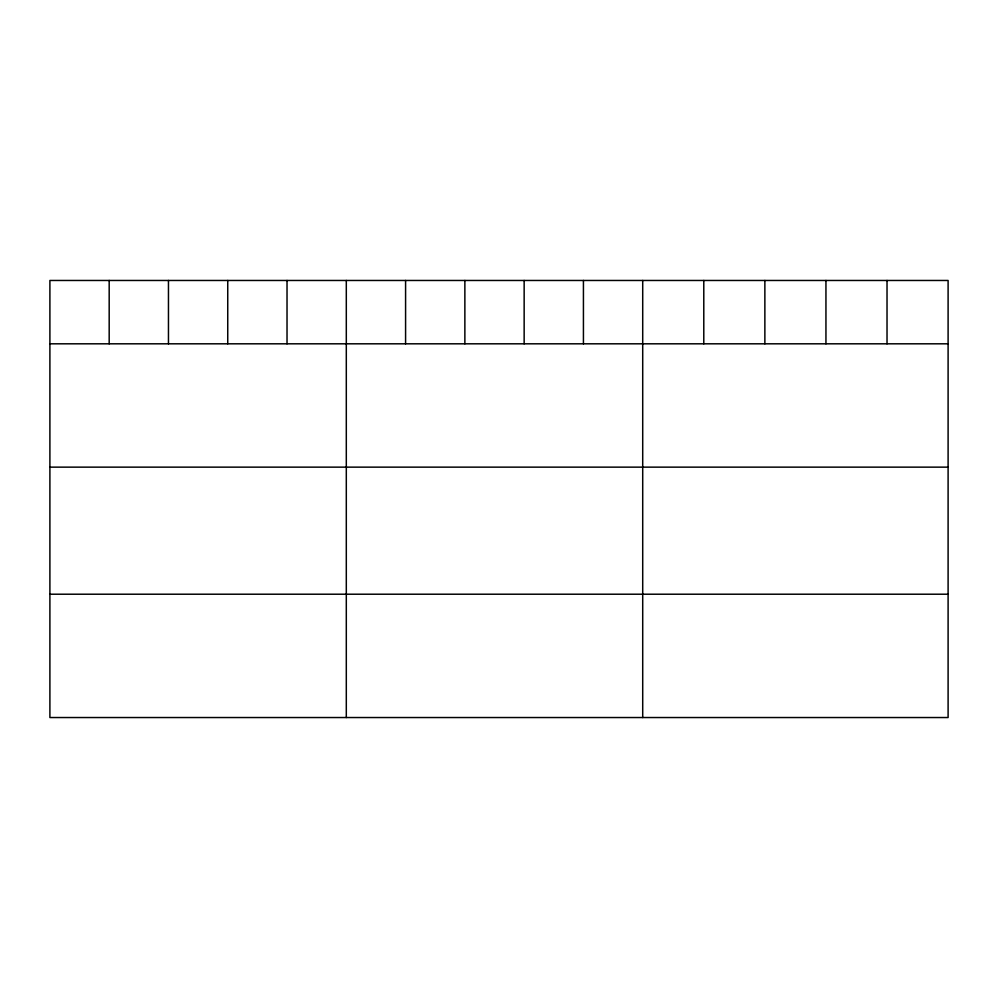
<?xml version="1.0" encoding="UTF-8"?>
<svg xmlns="http://www.w3.org/2000/svg" width="998" height="998" viewBox="0 0 998 998"><rect width="100%" height="100%" fill="white"/><g stroke="black" fill="none" stroke-linecap="round" stroke-linejoin="round"><path stroke-width="1.5" d="M948.1 343.811L948.1 717.537L49.9 717.537L49.9 280.463L948.1 280.463L948.1 343.811L49.9 343.811M49.9 467.139L948.1 467.139M49.9 594.209L948.1 594.209M887.022 280.463L887.022 343.811M825.945 280.463L825.945 343.811M764.867 280.463L764.867 343.811M703.79 280.463L703.79 343.811M642.712 280.463L642.712 717.537M583.431 280.463L583.431 343.811M524.15 280.463L524.15 343.811M464.868 280.463L464.868 343.811M405.587 280.463L405.587 343.811M346.306 280.463L346.306 717.537M287.025 280.463L287.025 343.811M227.744 280.463L227.744 343.811M168.462 280.463L168.462 343.811M109.181 280.463L109.181 343.811"/></g></svg>
